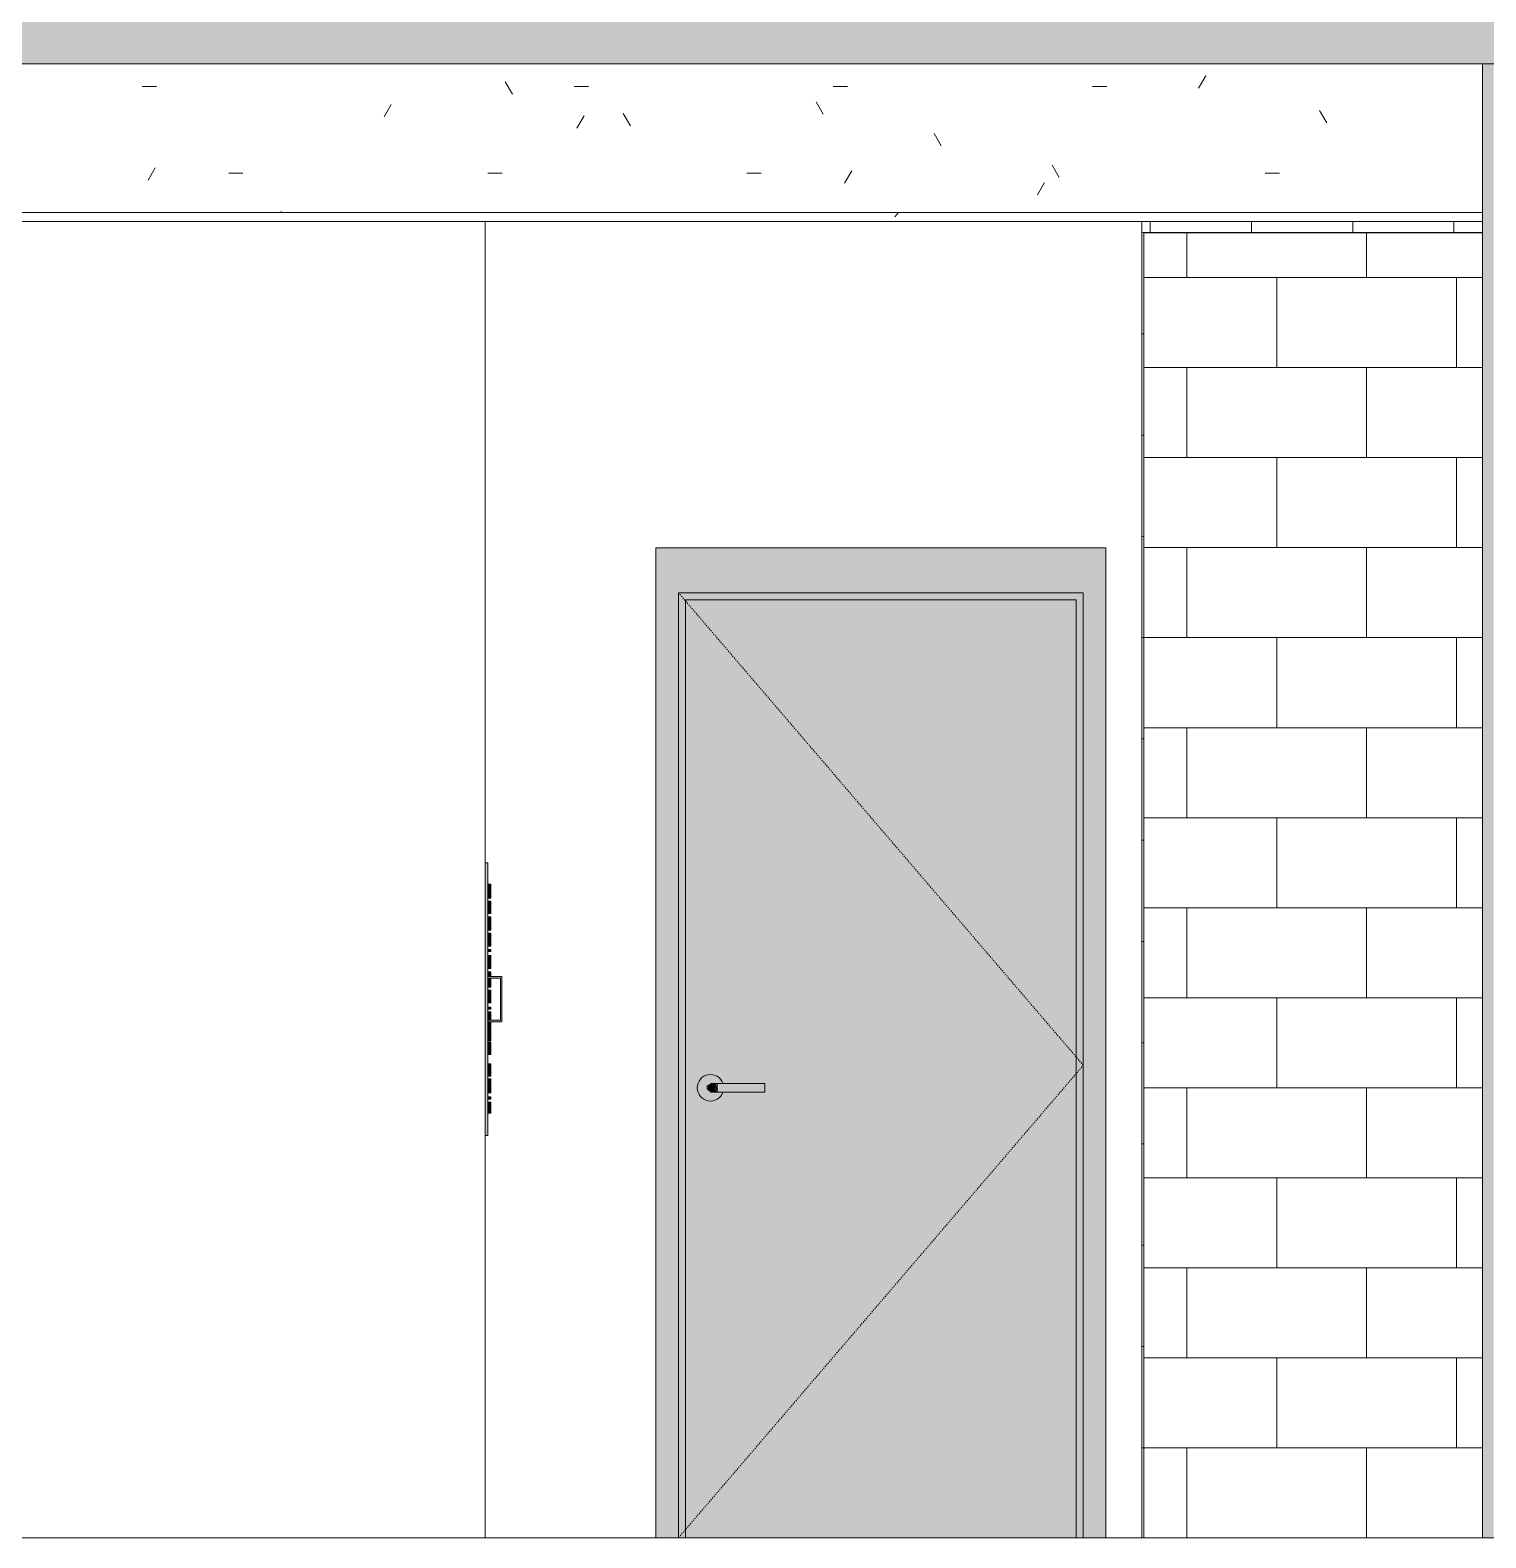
# Model space of a CAD drawing. Header units: inches. Extents: x -4168 to 4202, y -264 to 629.
# Drawn here: x -2739.2 to -2609.7, y -152 to -18 of the extents above; entities that cross this region are included whole.
import ezdxf

# ---------------------------------------------------------------- set-up
doc = ezdxf.new("R2010")
doc.units = ezdxf.units.IN
doc.header["$MEASUREMENT"] = 0
doc.linetypes.add('Dash 1_16_', pattern=[0.125, 0.0625, -0.0625])
doc.linetypes.add('Grid Line 1_2_', pattern=[0.875, 0.5, -0.125, 0.125, -0.125])
for name, color, linetype, lineweight in [('0-1', 7, 'Continuous', 5), ('0-2', 7, 'Continuous', 9), ('A-DOOR-2', 7, 'Dash 1_16_', 9), ('A-DOOR-3', 7, 'Continuous', 9), ('A-DOOR-4', 254, 'Continuous', 9), ('A-DOOR-FRAM-2', 7, 'Continuous', 9), ('A-DOOR-FRAM-3', 254, 'Continuous', 9), ('A-FLOR', 192, 'Continuous', 13), ('A-FLOR-LEVL-1', 51, 'Grid Line 1_2_', 9), ('A-WALL-1', 7, 'Continuous', 9), ('A-WALL-PATT-2', 55, 'Continuous', 9), ('A-WALL-PATT-3', 111, 'Continuous', 9), ('E-FIRE-1', 254, 'Continuous', 9), ('E-FIRE-2', 7, 'Continuous', 9), ('I-WALL-1', 7, 'Continuous', 9), ('S-BEAM-1', 57, 'Continuous', 9), ('S-BEAM-2', 7, 'Continuous', 9), ('S-BEAM-4', 10, 'Continuous', 9), ('S-FNDN-1', 8, 'Continuous', 13), ('S-FNDN-2', 7, 'Continuous', 9)]:
    doc.layers.add(name, color=color, linetype=linetype, lineweight=lineweight)

# ---------------------------------------------------------------- blocks, each defined once
blk = doc.blocks.new('104416 - Fire Extinguishers - Wall - Class A - Light - 2A-2231923-BUILDING ELEVATION - WEST')
at = {"layer": 'E-FIRE-1'}
for points in [[(-2698.7, -116.25), (-2698.45, -116.25), (-2698.45, -92), (-2698.7, -92), (-2698.7, -116)], [(-2697.2, -106.13), (-2697.2, -102.12), (-2698.45, -102.15), (-2698.45, -102.25), (-2697.32, -102.25), (-2697.32, -106), (-2698.45, -106), (-2698.45, -106.13), (-2697.32, -106.13)]]:
    blk.add_hatch(color=256, dxfattribs=at).paths.add_polyline_path(points, flags=0)
at = {"layer": 'E-FIRE-2'}
for points in [[(-2698.45, -93.98), (-2698.2, -93.98), (-2698.2, -93.89), (-2698.45, -93.89)], [(-2698.2, -94.04), (-2698.2, -93.98), (-2698.45, -93.98), (-2698.45, -94.04)], [(-2698.2, -94.2), (-2698.2, -94.04), (-2698.45, -94.04), (-2698.45, -94.2)], [(-2698.2, -94.5), (-2698.2, -94.2), (-2698.45, -94.2), (-2698.45, -94.5)], [(-2698.2, -95.14), (-2698.2, -94.5), (-2698.45, -94.5), (-2698.45, -95.14)], [(-2698.2, -95.44), (-2698.2, -95.41), (-2698.45, -95.44)], [(-2698.2, -96.5), (-2698.2, -95.44), (-2698.45, -95.44), (-2698.45, -96.5)], [(-2698.2, -97.01), (-2698.2, -96.82), (-2698.45, -96.82), (-2698.45, -97.01)], [(-2698.2, -97.79), (-2698.2, -97.01), (-2698.45, -97.01), (-2698.45, -97.79)], [(-2698.2, -97.98), (-2698.2, -97.79), (-2698.45, -97.79), (-2698.45, -97.98)], [(-2698.2, -98.28), (-2698.2, -98.25), (-2698.45, -98.28)], [(-2698.2, -98.35), (-2698.2, -98.28), (-2698.45, -98.31), (-2698.45, -98.35)], [(-2698.2, -98.54), (-2698.2, -98.35), (-2698.45, -98.35), (-2698.45, -98.54)], [(-2698.45, -98.83), (-2698.2, -98.81), (-2698.2, -98.54), (-2698.45, -98.54), (-2698.45, -98.81)], [(-2698.2, -99.11), (-2698.2, -98.83), (-2698.45, -98.83), (-2698.45, -99.11)], [(-2698.2, -99.3), (-2698.2, -99.11), (-2698.45, -99.12), (-2698.45, -99.3)], [(-2698.2, -99.36), (-2698.2, -99.3), (-2698.45, -99.3), (-2698.45, -99.36)], [(-2698.2, -99.41), (-2698.2, -99.36), (-2698.45, -99.36), (-2698.45, -99.41)], [(-2698.2, -99.89), (-2698.2, -99.71), (-2698.45, -99.71), (-2698.45, -99.89)], [(-2698.2, -100.42), (-2698.2, -100.24), (-2698.45, -100.24), (-2698.45, -100.42)], [(-2698.2, -100.51), (-2698.2, -100.42), (-2698.45, -100.42), (-2698.45, -100.51)], [(-2698.2, -100.83), (-2698.2, -100.51), (-2698.45, -100.51), (-2698.45, -100.83)], [(-2698.45, -101.04), (-2698.2, -101.04), (-2698.2, -100.83), (-2698.45, -100.83)], [(-2698.45, -101.17), (-2698.2, -101.16), (-2698.2, -101.04), (-2698.45, -101.04), (-2698.45, -101.16)], [(-2698.2, -101.21), (-2698.2, -101.17), (-2698.45, -101.21)], [(-2698.2, -101.39), (-2698.2, -101.21), (-2698.45, -101.21), (-2698.45, -101.39)], [(-2698.2, -101.71), (-2698.2, -101.69), (-2698.45, -101.71)], [(-2698.2, -101.82), (-2698.2, -101.71), (-2698.45, -101.71), (-2698.45, -101.82)], [(-2698.2, -102.03), (-2698.2, -101.82), (-2698.45, -101.82), (-2698.45, -102.03)], [(-2698.2, -102.7), (-2698.2, -102.31), (-2698.45, -102.31), (-2698.45, -102.7)], [(-2698.45, -102.96), (-2698.2, -102.96), (-2698.2, -102.7), (-2698.45, -102.7)], [(-2698.2, -103.05), (-2698.2, -102.96), (-2698.45, -102.96), (-2698.45, -103.05)], [(-2698.2, -103.49), (-2698.2, -103.31), (-2698.45, -103.31), (-2698.45, -103.49)], [(-2698.2, -104.26), (-2698.2, -103.49), (-2698.45, -103.49), (-2698.45, -104.26)], [(-2698.2, -104.46), (-2698.2, -104.26), (-2698.45, -104.26), (-2698.45, -104.46)], [(-2698.2, -105.01), (-2698.2, -104.83), (-2698.45, -104.83), (-2698.45, -105.01)], [(-2698.2, -106.56), (-2698.2, -106.47), (-2698.45, -106.47), (-2698.45, -106.56)], [(-2698.2, -106.78), (-2698.2, -106.56), (-2698.45, -106.56), (-2698.45, -106.78)], [(-2698.2, -107.05), (-2698.2, -106.78), (-2698.45, -106.78), (-2698.45, -107.05)], [(-2698.45, -107.16), (-2698.2, -107.15), (-2698.2, -107.05), (-2698.45, -107.05), (-2698.45, -107.15)], [(-2698.2, -107.25), (-2698.2, -107.16), (-2698.45, -107.16), (-2698.45, -107.25)], [(-2698.2, -107.52), (-2698.2, -107.25), (-2698.45, -107.26), (-2698.45, -107.52)], [(-2698.45, -107.74), (-2698.2, -107.74), (-2698.2, -107.52), (-2698.45, -107.52)], [(-2698.2, -107.83), (-2698.2, -107.74), (-2698.45, -107.74), (-2698.45, -107.83)], [(-2698.2, -107.97), (-2698.2, -107.94), (-2698.45, -107.97)], [(-2698.2, -109.03), (-2698.2, -107.97), (-2698.45, -107.97), (-2698.45, -109.03)], [(-2698.2, -109.91), (-2698.2, -109.88), (-2698.45, -109.91)], [(-2698.2, -110.97), (-2698.2, -109.91), (-2698.45, -109.91), (-2698.45, -110.97)], [(-2698.45, -111.29), (-2698.2, -111.29), (-2698.2, -111.2), (-2698.45, -111.2)], [(-2698.2, -111.35), (-2698.2, -111.29), (-2698.45, -111.29), (-2698.45, -111.35)], [(-2698.2, -111.51), (-2698.2, -111.35), (-2698.45, -111.35), (-2698.45, -111.51)], [(-2698.2, -111.81), (-2698.2, -111.51), (-2698.45, -111.51), (-2698.45, -111.81)], [(-2698.2, -112.44), (-2698.2, -111.81), (-2698.45, -111.81), (-2698.45, -112.44)], [(-2698.2, -113), (-2698.2, -112.81), (-2698.45, -112.81), (-2698.45, -113)], [(-2698.2, -114.27), (-2698.2, -113.28), (-2698.45, -113.28), (-2698.45, -114.27)]]:
    blk.add_hatch(color=256, dxfattribs=at).paths.add_polyline_path(points, flags=0)
h = blk.add_hatch(color=256, dxfattribs=at)
h.paths.add_polyline_path([(-2698.2, -102.31), (-2698.2, -102.25), (-2698.45, -102.29), (-2698.45, -102.31)], flags=0)
h.paths.add_polyline_path([(-2698.45, -102.12), (-2698.2, -102.12), (-2698.2, -102.03), (-2698.45, -102.03)], flags=0)
h = blk.add_hatch(color=256, dxfattribs=at)
h.paths.add_polyline_path([(-2698.45, -106.4), (-2698.2, -106.4), (-2698.2, -106.13), (-2698.45, -106.13)], flags=0)
h.paths.add_polyline_path([(-2698.2, -106), (-2698.2, -105.24), (-2698.45, -105.24), (-2698.45, -106)], flags=0)
for p, q in [((-2698.7, -92), (-2698.45, -92)), ((-2698.45, -92), (-2698.45, -116.25)), ((-2698.45, -93.89), (-2698.2, -93.89)), ((-2698.45, -93.98), (-2698.2, -93.98)), ((-2698.45, -94.04), (-2698.2, -94.04)), ((-2698.45, -94.2), (-2698.2, -94.2)), ((-2698.45, -94.5), (-2698.2, -94.5)), ((-2698.45, -95.14), (-2698.2, -95.14)), ((-2698.2, -93.89), (-2698.2, -93.98)), ((-2698.2, -93.98), (-2698.2, -94.04)), ((-2698.2, -94.04), (-2698.2, -94.2)), ((-2698.2, -94.2), (-2698.2, -94.5)), ((-2698.2, -94.5), (-2698.2, -95.14)), ((-2698.45, -95.41), (-2698.2, -95.41)), ((-2698.45, -95.44), (-2698.2, -95.44)), ((-2698.2, -95.44), (-2698.2, -96.5)), ((-2698.45, -96.5), (-2698.2, -96.5)), ((-2698.45, -96.82), (-2698.2, -96.82)), ((-2698.45, -97.01), (-2698.2, -97.01)), ((-2698.45, -97.79), (-2698.2, -97.79)), ((-2698.2, -96.82), (-2698.2, -97.01)), ((-2698.2, -97.01), (-2698.2, -97.79)), ((-2698.2, -97.79), (-2698.2, -97.98)), ((-2698.45, -97.98), (-2698.2, -97.98)), ((-2698.45, -98.25), (-2698.2, -98.25)), ((-2698.45, -98.28), (-2698.2, -98.28)), ((-2698.45, -98.35), (-2698.2, -98.35)), ((-2698.45, -98.54), (-2698.2, -98.54)), ((-2698.45, -98.83), (-2698.2, -98.83)), ((-2698.45, -99.11), (-2698.2, -99.11)), ((-2698.2, -98.28), (-2698.2, -98.35)), ((-2698.2, -98.35), (-2698.2, -98.54)), ((-2698.2, -98.54), (-2698.2, -98.83)), ((-2698.2, -98.83), (-2698.2, -99.11)), ((-2698.2, -99.11), (-2698.2, -99.3)), ((-2698.45, -99.3), (-2698.2, -99.3)), ((-2698.45, -99.36), (-2698.2, -99.36)), ((-2698.2, -99.41), (-2698.45, -99.41)), ((-2698.45, -99.71), (-2698.2, -99.71)), ((-2698.45, -99.89), (-2698.2, -99.89)), ((-2698.45, -100.24), (-2698.2, -100.24)), ((-2698.2, -100.42), (-2698.45, -100.42)), ((-2698.2, -99.3), (-2698.2, -99.36)), ((-2698.2, -99.36), (-2698.2, -99.41)), ((-2698.2, -99.71), (-2698.2, -99.89)), ((-2698.2, -100.24), (-2698.2, -100.42)), ((-2698.2, -100.42), (-2698.2, -100.51)), ((-2698.45, -100.51), (-2698.2, -100.51)), ((-2698.45, -100.83), (-2698.2, -100.83)), ((-2698.45, -101.04), (-2698.2, -101.04)), ((-2698.45, -101.17), (-2698.2, -101.17)), ((-2698.45, -101.21), (-2698.2, -101.21)), ((-2698.45, -101.39), (-2698.2, -101.39)), ((-2698.45, -101.69), (-2698.2, -101.69)), ((-2698.45, -101.71), (-2698.2, -101.71)), ((-2698.45, -101.82), (-2698.2, -101.82)), ((-2698.2, -100.51), (-2698.2, -100.83)), ((-2698.2, -100.83), (-2698.2, -101.04)), ((-2698.2, -101.04), (-2698.2, -101.17)), ((-2698.2, -101.17), (-2698.2, -101.21)), ((-2698.2, -101.21), (-2698.2, -101.39)), ((-2698.2, -101.71), (-2698.2, -101.82)), ((-2698.2, -101.82), (-2698.2, -102.03)), ((-2698.45, -102.03), (-2698.2, -102.03)), ((-2697.2, -102.12), (-2698.45, -102.12)), ((-2698.45, -102.25), (-2697.32, -102.25)), ((-2698.45, -102.31), (-2698.2, -102.31)), ((-2698.45, -102.7), (-2698.2, -102.7)), ((-2698.45, -102.96), (-2698.2, -102.96)), ((-2698.45, -103.05), (-2698.2, -103.05)), ((-2698.2, -102.03), (-2698.2, -102.12)), ((-2698.2, -102.25), (-2698.2, -102.31)), ((-2698.2, -102.31), (-2698.2, -102.7)), ((-2698.2, -102.7), (-2698.2, -102.96)), ((-2698.2, -102.96), (-2698.2, -103.05)), ((-2697.32, -102.25), (-2697.32, -106)), ((-2697.2, -106.13), (-2697.2, -102.12)), ((-2698.45, -103.31), (-2698.2, -103.31)), ((-2698.45, -103.49), (-2698.2, -103.49)), ((-2698.45, -104.26), (-2698.2, -104.26)), ((-2698.45, -104.46), (-2698.2, -104.46)), ((-2698.2, -103.31), (-2698.2, -103.49)), ((-2698.2, -103.49), (-2698.2, -104.26)), ((-2698.2, -104.26), (-2698.2, -104.46)), ((-2698.45, -104.83), (-2698.2, -104.83)), ((-2698.45, -105.01), (-2698.2, -105.01)), ((-2698.45, -105.24), (-2698.2, -105.24)), ((-2698.2, -104.83), (-2698.2, -105.01)), ((-2698.2, -105.24), (-2698.2, -106)), ((-2697.32, -106), (-2698.45, -106)), ((-2698.45, -106.13), (-2697.2, -106.13)), ((-2698.45, -106.4), (-2698.2, -106.4)), ((-2698.45, -106.47), (-2698.2, -106.47)), ((-2698.45, -106.56), (-2698.2, -106.56)), ((-2698.45, -106.78), (-2698.2, -106.78)), ((-2698.45, -107.16), (-2698.2, -107.16)), ((-2698.2, -106.13), (-2698.2, -106.4)), ((-2698.2, -106.47), (-2698.2, -106.56)), ((-2698.2, -106.56), (-2698.2, -106.78)), ((-2698.2, -106.78), (-2698.2, -107.05)), ((-2698.2, -107.05), (-2698.2, -107.16)), ((-2698.2, -107.16), (-2698.2, -107.25)), ((-2698.45, -107.25), (-2698.2, -107.25)), ((-2698.45, -107.52), (-2698.2, -107.52)), ((-2698.45, -107.74), (-2698.2, -107.74)), ((-2698.2, -107.83), (-2698.45, -107.83)), ((-2698.45, -107.94), (-2698.2, -107.94)), ((-2698.45, -107.97), (-2698.2, -107.97)), ((-2698.2, -107.25), (-2698.2, -107.52)), ((-2698.2, -107.52), (-2698.2, -107.74)), ((-2698.2, -107.74), (-2698.2, -107.83)), ((-2698.2, -107.97), (-2698.2, -109.03)), ((-2698.45, -109.03), (-2698.2, -109.03)), ((-2698.45, -109.88), (-2698.2, -109.88)), ((-2698.45, -109.91), (-2698.2, -109.91)), ((-2698.45, -110.97), (-2698.2, -110.97)), ((-2698.45, -111.2), (-2698.2, -111.2)), ((-2698.2, -109.91), (-2698.2, -110.97)), ((-2698.2, -111.2), (-2698.2, -111.29)), ((-2698.45, -111.29), (-2698.2, -111.29)), ((-2698.45, -111.35), (-2698.2, -111.35)), ((-2698.45, -111.51), (-2698.2, -111.51)), ((-2698.45, -111.81), (-2698.2, -111.81)), ((-2698.45, -112.44), (-2698.2, -112.44)), ((-2698.2, -111.29), (-2698.2, -111.35)), ((-2698.2, -111.35), (-2698.2, -111.51)), ((-2698.2, -111.51), (-2698.2, -111.81)), ((-2698.2, -111.81), (-2698.2, -112.44)), ((-2698.45, -112.81), (-2698.2, -112.81)), ((-2698.45, -113), (-2698.2, -113)), ((-2698.45, -113.28), (-2698.2, -113.28)), ((-2698.2, -112.81), (-2698.2, -113)), ((-2698.2, -113.28), (-2698.2, -114.27)), ((-2698.45, -114.27), (-2698.2, -114.27)), ((-2698.7, -116.25), (-2698.45, -116.25))]:
    blk.add_line(p, q, dxfattribs=at)
blk = doc.blocks.new('HOLLOW METAL - HM - METAL LEAF - 3-0 x 7-0-2191985-BUILDING ELEVATION - WEST')
at = {"layer": 'A-DOOR-4'}
h = blk.add_hatch(color=256, dxfattribs=at)
h.paths.add_polyline_path([(-2664.29, -152), (-2646.14, -152), (-2646.14, -68.62), (-2680.89, -68.62), (-2680.89, -152)], flags=0)
h.paths.add_polyline_path([(-2678.66, -113.18), (-2678.99, -113.13), (-2679.25, -113.02), (-2679.49, -112.84), (-2679.68, -112.59), (-2679.8, -112.31), (-2679.84, -112), (-2679.8, -111.69), (-2679.68, -111.41), (-2679.49, -111.16), (-2679.25, -110.98), (-2678.96, -110.86), (-2678.66, -110.82), (-2678.35, -110.86), (-2678.07, -110.98), (-2677.82, -111.16), (-2677.63, -111.41), (-2677.52, -111.61), (-2673.83, -111.62), (-2673.83, -112.39), (-2677.55, -112.39), (-2677.63, -112.59), (-2677.82, -112.84), (-2678.07, -113.02), (-2678.35, -113.14)], flags=0)
h = blk.add_hatch(color=256, dxfattribs=at)
h.paths.add_polyline_path([(-2677.97, -112.39), (-2678.01, -112.34), (-2677.98, -112.38)], flags=0)
h.paths.add_polyline_path([(-2678.66, -113.18), (-2678.32, -113.13), (-2678.07, -113.02), (-2677.82, -112.84), (-2677.63, -112.59), (-2677.58, -112.39), (-2678.04, -112.38), (-2678.3, -112.38), (-2678.66, -112.36), (-2678.85, -112.26), (-2678.9, -112.2), (-2678.9, -111.8), (-2678.73, -111.65), (-2678.55, -111.61), (-2678.22, -111.65), (-2677.78, -111.61), (-2677.55, -111.61), (-2677.63, -111.41), (-2677.82, -111.16), (-2678.07, -110.98), (-2678.35, -110.86), (-2678.66, -110.82), (-2678.96, -110.86), (-2679.25, -110.98), (-2679.49, -111.16), (-2679.68, -111.41), (-2679.8, -111.69), (-2679.84, -112), (-2679.8, -112.31), (-2679.68, -112.59), (-2679.49, -112.84), (-2679.25, -113.02), (-2678.96, -113.14)], flags=0)
h.paths.add_polyline_path([(-2677.97, -112.2), (-2678.01, -111.93), (-2678.03, -112), (-2678, -112.1)], flags=0)
h = blk.add_hatch(color=256, dxfattribs=at)
h.paths.add_polyline_path([(-2678.34, -112), (-2677.97, -112.34), (-2678, -112.1), (-2678.03, -112), (-2678.24, -112)], flags=0)
h.paths.add_polyline_path([(-2677.97, -112.39), (-2678.34, -112), (-2678.92, -112), (-2678.85, -112.26), (-2678.73, -112.35), (-2678.55, -112.39), (-2678.22, -112.35), (-2678.04, -112.38)], flags=0)
h = blk.add_hatch(color=256, dxfattribs=at)
h.paths.add_polyline_path([(-2678.51, -112), (-2678.33, -111.99), (-2678.04, -111.62), (-2678.3, -111.62), (-2678.66, -111.64), (-2678.85, -111.74), (-2678.91, -111.88), (-2678.88, -112), (-2678.55, -112)], flags=0)
h.paths.add_polyline_path([(-2678.03, -112), (-2677.97, -111.66), (-2678.01, -111.66), (-2678.34, -112), (-2678.09, -112)], flags=0)
for points in [[(-2673.83, -112), (-2673.83, -111.61), (-2677.97, -111.62), (-2677.97, -112), (-2676.86, -112)], [(-2677.06, -112.39), (-2673.83, -112.38), (-2673.83, -112), (-2677.97, -112), (-2677.96, -112.39), (-2677.31, -112.39)]]:
    blk.add_hatch(color=256, dxfattribs=at).paths.add_polyline_path(points, flags=0)
at = {"layer": 'A-DOOR-FRAM-3'}
for points in [[(-2643.51, -152), (-2643.51, -64), (-2683.51, -64), (-2683.51, -152), (-2681.51, -152), (-2681.51, -68), (-2645.51, -68), (-2645.51, -152)], [(-2645.51, -152), (-2645.51, -68), (-2681.51, -68), (-2681.51, -152), (-2680.89, -152), (-2680.89, -68.62), (-2646.14, -68.62), (-2646.14, -152)]]:
    blk.add_hatch(color=256, dxfattribs=at).paths.add_polyline_path(points, flags=0)
at = {"layer": 'A-DOOR-2'}
for p, q in [((-2681.51, -68), (-2645.51, -110)), ((-2645.51, -110), (-2681.51, -152))]:
    blk.add_line(p, q, dxfattribs=at)
at = {"layer": 'A-DOOR-3'}
for p, q in [((-2673.83, -111.61), (-2677.97, -111.61)), ((-2677.97, -112.39), (-2673.83, -112.39)), ((-2673.83, -111.61), (-2673.83, -112)), ((-2673.83, -112), (-2673.83, -112.39))]:
    blk.add_line(p, q, dxfattribs=at)
at = {"layer": 'A-DOOR-3', "flags": 128}
for points in [[(-2677.97, -111.61), (-2677.99, -111.61), (-2678.01, -111.61), (-2678.04, -111.61), (-2678.06, -111.61), (-2678.08, -111.61), (-2678.11, -111.61), (-2678.13, -111.61), (-2678.15, -111.61), (-2678.18, -111.61), (-2678.2, -111.61), (-2678.22, -111.61), (-2678.24, -111.61), (-2678.26, -111.61), (-2678.28, -111.61), (-2678.3, -111.61), (-2678.32, -111.61), (-2678.34, -111.61), (-2678.36, -111.61), (-2678.37, -111.61), (-2678.39, -111.61), (-2678.41, -111.61), (-2678.42, -111.61), (-2678.44, -111.61), (-2678.45, -111.61), (-2678.46, -111.61), (-2678.48, -111.61), (-2678.49, -111.61), (-2678.5, -111.61), (-2678.51, -111.61), (-2678.52, -111.61), (-2678.53, -111.61), (-2678.53, -111.61), (-2678.54, -111.61), (-2678.55, -111.61), (-2678.55, -111.61), (-2678.55, -111.61), (-2678.56, -111.61), (-2678.56, -111.61), (-2678.56, -111.61)], [(-2678.56, -112.39), (-2678.56, -112.39), (-2678.56, -112.39), (-2678.55, -112.39), (-2678.55, -112.39), (-2678.55, -112.39), (-2678.54, -112.39), (-2678.54, -112.39), (-2678.53, -112.39), (-2678.52, -112.39), (-2678.51, -112.39), (-2678.5, -112.39), (-2678.49, -112.39), (-2678.48, -112.39), (-2678.47, -112.39), (-2678.45, -112.39), (-2678.44, -112.39), (-2678.43, -112.39), (-2678.41, -112.39), (-2678.4, -112.39), (-2678.38, -112.39), (-2678.36, -112.39), (-2678.34, -112.39), (-2678.33, -112.39), (-2678.31, -112.39), (-2678.29, -112.39), (-2678.27, -112.39), (-2678.25, -112.39), (-2678.22, -112.39), (-2678.2, -112.39), (-2678.18, -112.39), (-2678.16, -112.39), (-2678.14, -112.39), (-2678.11, -112.39), (-2678.09, -112.39), (-2678.07, -112.39), (-2678.04, -112.39), (-2678.02, -112.39), (-2678, -112.39), (-2677.97, -112.39), (-2677.97, -112.39)]]:
    blk.add_lwpolyline(points, dxfattribs=at)
at = {"layer": 'A-DOOR-3'}
for centre, radius, start, end in [((-2678.66, -112), 1.18, 19.6343, 180), ((-2678.66, -112), 1.18, 180, 340.4367), ((-2678.56, -112), 0.394, 150, 180), ((-2678.56, -112), 0.394, 180, 210), ((-2678.56, -112), 0.394, 90, 105), ((-2678.56, -112), 0.394, 255, 270)]:
    blk.add_arc(centre, radius, start, end, dxfattribs=at)
at = {"layer": 'A-DOOR-FRAM-2'}
for p, q in [((-2643.51, -64), (-2683.51, -64)), ((-2683.51, -64), (-2683.51, -152)), ((-2643.51, -64), (-2643.51, -152)), ((-2681.51, -68), (-2645.51, -68)), ((-2681.51, -152), (-2681.51, -68)), ((-2645.51, -68), (-2645.51, -152)), ((-2680.89, -68.62), (-2646.14, -68.62)), ((-2680.89, -152), (-2680.89, -68.62)), ((-2646.14, -68.62), (-2646.14, -152))]:
    blk.add_line(p, q, dxfattribs=at)
blk = doc.blocks.new('CTR - 1st Phase - Common Walls_rvt-1-BUILDING ELEVATION - WEST')
at = {"layer": 'S-FNDN-1'}
blk.add_hatch(color=256, dxfattribs=at).paths.add_polyline_path([(-2609.02, -152), (-2609.02, -21), (-2610.02, -21), (-2610.02, -152)], flags=0)
at = {"layer": 'I-WALL-1'}
for p, q in [((-2698.7, -35), (-2698.7, -152)), ((-2640.32, -152), (-2640.32, -35))]:
    blk.add_line(p, q, dxfattribs=at)
at = {"layer": 'S-FNDN-2'}
for p, q in [((-2609.02, -21), (-2610.02, -21)), ((-2610.02, -21), (-2610.02, -152)), ((-2610.02, -152), (-2609.02, -152))]:
    blk.add_line(p, q, dxfattribs=at)
at = {"layer": '0-2'}
for name in ['HOLLOW METAL - HM - METAL LEAF - 3-0 x 7-0-2191985-BUILDING ELEVATION - WEST', '104416 - Fire Extinguishers - Wall - Class A - Light - 2A-2231923-BUILDING ELEVATION - WEST']:
    blk.add_blockref(name, (0, 0), dxfattribs=at)
blk = doc.blocks.new('034100 - Precast Structural Concrete - Solid Plank - 12_-1871118-BUILDING ELEVATION - WEST')
at = {"layer": 'S-BEAM-4'}
blk.add_hatch(color=256, dxfattribs=at).paths.add_polyline_path([(-2818.32, -21), (-2508.32, -21), (-2508.32, -9), (-2818.32, -9), (-2818.32, -11.42)], flags=0)
at = {"layer": 'S-BEAM-2'}
blk.add_line((-2818.32, -21), (-2508.32, -21), dxfattribs=at)
blk = doc.blocks.new('CTR - 1st Phase - Structure_rvt-1-BUILDING ELEVATION - WEST')
at = {"layer": 'A-WALL-PATT-2'}
h = blk.add_hatch(dxfattribs=at)
h.set_pattern_fill('FP_51', color=256, style=0, pattern_type=2)
h.set_pattern_definition([(0, (-2524.324, -168), (0, 8), []), (90, (-2524.324, -168), (-8, 8), [8, -8])])
h.paths.add_polyline_path([(-2630.77, -152), (-2610.02, -152), (-2610.02, -36), (-2640.14, -36), (-2640.14, -152)], flags=0)
at = {"layer": 'S-BEAM-1'}
h = blk.add_hatch(dxfattribs=at)
h.set_pattern_fill('FP_47', color=256, style=0, pattern_type=2)
h.set_pattern_definition([(0, (-2936.56, 0), (30.72, 7.68), [1.267, -21.773, 1.267, -21.773, -122.88]), (0, (-2936.56, 0), (30.72, 7.68), [-46.08, 1.267, -44.813, 1.267, -21.773, -53.76]), (0, (-2936.56, 0), (30.72, 7.68), [-115.2, 1.267, -14.093, 1.267, -37.133]), (120, (-2925.04, 3.84), (-22.01108, 22.7643), [1.267, -21.773, 1.267, -21.773, -122.88]), (120, (-2925.04, 3.84), (-22.01108, 22.7643), [-46.08, 1.267, -44.813, 1.267, -21.773, -53.76]), (120, (-2925.04, 3.84), (-22.01108, 22.7643), [-115.2, 1.267, -14.093, 1.267, -37.133]), (240, (-2921.2, 19.2), (-8.70892, -30.4443), [1.267, -21.773, 1.267, -21.773, -122.88]), (240, (-2921.2, 19.2), (-8.70892, -30.4443), [-46.08, 1.267, -44.813, 1.267, -21.773, -53.76]), (240, (-2921.2, 19.2), (-8.70892, -30.4443), [-115.2, 1.267, -14.093, 1.267, -37.133])])
h.paths.add_polyline_path([(-2813.32, -34.21), (-2610.02, -34.21), (-2610.02, -21), (-2813.32, -21), (-2813.32, -23.39)], flags=0)
h = blk.add_hatch(dxfattribs=at)
h.set_pattern_fill('FP_48', color=256, style=0, pattern_type=2)
h.set_pattern_definition([(0, (-2936.56, 785.954), (30.72, 5.431), [1.267, -21.773, 1.267, -21.773, -122.88]), (0, (-2936.56, 785.954), (30.72, 5.431), [-46.08, 1.267, -44.813, 1.267, -21.773, -53.76]), (0, (-2936.56, 785.954), (30.72, 5.431), [-115.2, 1.267, -14.093, 1.267, -37.133]), (129.232, (-2925.04, 788.669), (-22.01134, 16.097085), [1.002, -17.213, 1.002, -17.213, -97.145]), (129.232, (-2925.04, 788.669), (-22.01134, 16.097085), [-36.429, 1.002, -35.428, 1.002, -17.213, -42.501]), (129.232, (-2925.04, 788.669), (-22.01134, 16.097085), [-91.074, 1.002, -11.141, 1.002, -29.356]), (230.768, (-2921.2, 799.53), (-8.709237, -21.52714), [1.002, -17.213, 1.002, -17.213, -97.145]), (230.768, (-2921.2, 799.53), (-8.709237, -21.52714), [-36.429, 1.002, -35.428, 1.002, -17.213, -42.501]), (230.768, (-2921.2, 799.53), (-8.709237, -21.52714), [-91.074, 1.002, -11.141, 1.002, -29.356])])
h.paths.add_polyline_path([(-2716.29, -35), (-2610.02, -35), (-2610.02, -34.21), (-2813.32, -34.21), (-2813.32, -35), (-2724.05, -35)], flags=0)
at = {"layer": 'A-WALL-1'}
for p, q in [((-2610.02, -36), (-2640.14, -36)), ((-2640.14, -36), (-2640.14, -152))]:
    blk.add_line(p, q, dxfattribs=at)
at = {"layer": 'S-BEAM-2'}
for p, q in [((-2610.02, -34.21), (-2813.32, -34.21)), ((-2610.02, -35), (-2813.32, -35))]:
    blk.add_line(p, q, dxfattribs=at)
at = {"layer": '0-2'}
blk.add_blockref('034100 - Precast Structural Concrete - Solid Plank - 12_-1871118-BUILDING ELEVATION - WEST', (0, 0), dxfattribs=at)

msp = doc.modelspace()

# ---------------------------------------------------------------- hatches: boundary and pattern name
at = {"layer": 'A-WALL-PATT-3'}
h = msp.add_hatch(dxfattribs=at)
h.set_pattern_fill('FP_9', color=256, style=0, pattern_type=2)
h.set_pattern_definition([(0, (-2936.56, 0), (0, 9), []), (90, (-2936.56, 0), (-9, 6e-16), [])])
h.paths.add_polyline_path([(-2640.3237, -152), (-2640.1362, -152), (-2640.1362, -36), (-2610.0237, -36), (-2610.0237, -35), (-2640.3237, -35), (-2640.3237, -143.0419)], flags=0)
h.paths.add_polyline_path([(-2813.5112, -96), (-2747.3237, -96), (-2747.3237, -95), (-2749.3237, -95), (-2749.3237, -93.7656), (-2813.5112, -93.7656), (-2813.5112, -95.1809)], flags=0)
h.paths.add_polyline_path([(-2163.3237, -21), (-2163.3237, -12.5), (-2164.3237, -12.5), (-2164.3237, -21)], flags=0)
h.paths.add_polyline_path([(-3471.3237, -15), (-3471.3237, -9), (-3472.3237, -9), (-3472.3237, -15)], flags=0)
h.paths.add_polyline_path([(-2182.3237, -15), (-2182.3237, -12.5), (-2183.3237, -12.5), (-2183.3237, -15)], flags=0)
h.paths.add_polyline_path([(-3491.3237, -15), (-3490.3237, -15), (-3490.3237, -9), (-3491.3237, -9), (-3491.3237, -12.5)], flags=0)
h.paths.add_polyline_path([(-3145.3237, -15), (-3144.3237, -15), (-3144.3237, -9), (-3145.3237, -9), (-3145.3237, -12.727)], flags=0)
h.paths.add_polyline_path([(-2837.3237, -14), (-2836.3237, -14), (-2836.3237, -12.5), (-2837.3237, -12.5)], flags=0)
h.paths.add_polyline_path([(-2002.3257, -1.125), (-1941.3237, -1.1226), (-1941.3237, 0), (-2002.9577, 0), (-2002.9577, -1.125)], flags=0)
h.paths.add_polyline_path([(-2060.9805, -1.125), (-2010.9577, -1.125), (-2010.9577, 0), (-2311.9737, 0), (-2311.9737, -0.625), (-2098.6987, -0.625), (-2098.6987, -0.75), (-2095.6987, -0.75), (-2095.6987, -1.125), (-2094.4975, -1.125)], flags=0)
h.paths.add_polyline_path([(-2484.3237, -1.125), (-2369.1237, -1.125), (-2369.1237, -0.625), (-2349.4737, -0.625), (-2349.4737, 0), (-2518.0987, 0), (-2518.0735, -0.625), (-2484.3237, -0.625), (-2484.3237, -0.75)], flags=0)

# ---------------------------------------------------------------- linework, layer by layer
at = {"layer": 'A-FLOR'}
msp.add_line((-2610.0237, -152), (-2819.3237, -152), dxfattribs=at)
at = {"layer": 'A-FLOR-LEVL-1'}
msp.add_line((-4167.9645, -152), (-1830.9484, -152), dxfattribs=at)

# ---------------------------------------------------------------- block references
at = {"layer": '0-1'}
for name in ['CTR - 1st Phase - Structure_rvt-1-BUILDING ELEVATION - WEST', 'CTR - 1st Phase - Common Walls_rvt-1-BUILDING ELEVATION - WEST']:
    msp.add_blockref(name, (0, 0), dxfattribs=at)

doc.saveas('drawing.dxf')
